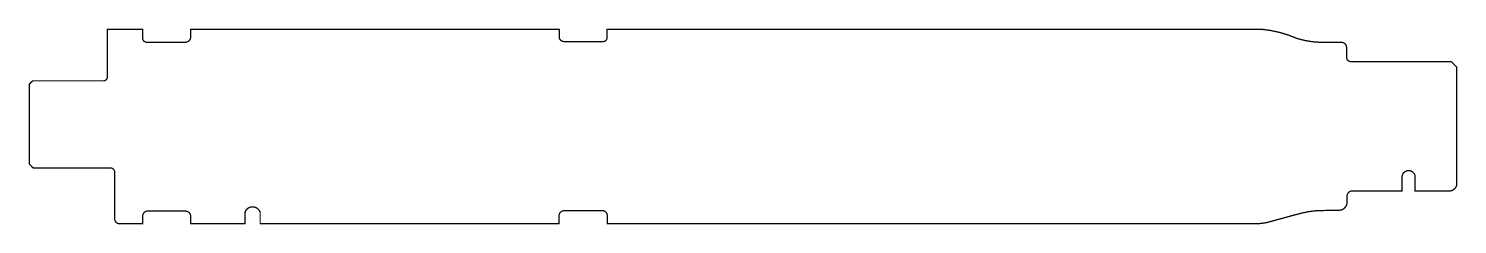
# Model space of a CAD drawing. Header units: millimetres. Extents: x 3.15 to 7.47, y 3.24 to 3.83.
import ezdxf

# ---------------------------------------------------------------- set-up
doc = ezdxf.new("R2010")
doc.units = ezdxf.units.MM
doc.header["$MEASUREMENT"] = 0
doc.layers.add('KeepOutLayer', color=6, linetype='Continuous')

msp = doc.modelspace()

# ---------------------------------------------------------------- linework, layer by layer
at = {"layer": 'KeepOutLayer', "const_width": 0.00394}
for points in [[(3.3879, 3.6885), (3.3879, 3.8322)], [(3.3879, 3.8322), (3.4948, 3.8322)], [(3.4948, 3.805), (3.4948, 3.8322)], [(3.6398, 3.8321), (3.6398, 3.8091)], [(3.6398, 3.8321), (4.7544, 3.8321)], [(4.7544, 3.8096), (4.7544, 3.8321)], [(4.899, 3.8064), (4.899, 3.8322)], [(4.899, 3.8322), (6.879, 3.8322)], [(6.9865, 3.8043), (6.9865, 3.8043)], [(3.5067, 3.7931), (3.6238, 3.7931)], [(4.7688, 3.7952), (4.8878, 3.7952)], [(7.0573, 3.7927), (7.1199, 3.7927)], [(7.136, 3.7765), (7.136, 3.747)], [(7.1484, 3.7346), (7.4526, 3.7346)], [(7.4526, 3.7346), (7.4691, 3.7181)], [(7.4691, 3.3613), (7.4691, 3.7181)], [(3.1516, 3.6662), (3.1618, 3.6764)], [(3.1618, 3.6764), (3.3758, 3.6764)], [(3.1516, 3.4253), (3.1516, 3.6662)], [(3.1516, 3.4253), (3.1633, 3.4135)], [(3.1633, 3.4135), (3.396, 3.4135)], [(3.4102, 3.3993), (3.4102, 3.2593)], [(7.3037, 3.3439), (7.3037, 3.3893)], [(7.3431, 3.3437), (7.3431, 3.3893)], [(7.1371, 3.3062), (7.1371, 3.3277)], [(7.1533, 3.3439), (7.3037, 3.3439)], [(7.3431, 3.3437), (7.4479, 3.3437)], [(3.5098, 3.283), (3.6233, 3.283)], [(4.7694, 3.2842), (4.8849, 3.2842)], [(7.046, 3.2843), (7.1092, 3.2854)], [(3.4247, 3.2447), (3.4948, 3.2447)], [(3.4948, 3.2447), (3.4948, 3.268)], [(3.6402, 3.2447), (3.6402, 3.2661)], [(3.6402, 3.2447), (3.804, 3.2447)], [(3.804, 3.2792), (3.804, 3.2447)], [(3.85, 3.2792), (3.85, 3.2447)], [(3.85, 3.2447), (4.7539, 3.2447)], [(4.7539, 3.2447), (4.7539, 3.2687)], [(4.8998, 3.2447), (4.8998, 3.2693)], [(4.8998, 3.2447), (6.8621, 3.2447)], [(6.9083, 3.252), (6.98, 3.2716)]]:
    msp.add_lwpolyline(points, dxfattribs=at)
at = {"layer": 'KeepOutLayer', "const_width": 0.00197}
for points in [[(3.3869, 3.8322, 1), (3.3889, 3.8322, 1)], [(3.3869, 3.8322, 1), (3.3889, 3.8322, 1)], [(3.4938, 3.8322, 1), (3.4958, 3.8322, 1)], [(3.4938, 3.8322, 1), (3.4958, 3.8322, 1)], [(3.4938, 3.805, 1), (3.4958, 3.805, 1)], [(3.4938, 3.805, 1), (3.4958, 3.805, 1)], [(3.6388, 3.8321, 1), (3.6408, 3.8321, 1)], [(3.6388, 3.8321, 1), (3.6408, 3.8321, 1)], [(3.6388, 3.8091, 1), (3.6408, 3.8091, 1)], [(3.6388, 3.8091, 1), (3.6408, 3.8091, 1)], [(4.7534, 3.8321, 1), (4.7554, 3.8321, 1)], [(4.7534, 3.8321, 1), (4.7554, 3.8321, 1)], [(4.7534, 3.8096, 1), (4.7554, 3.8096, 1)], [(4.7534, 3.8096, 1), (4.7554, 3.8096, 1)], [(4.898, 3.8322, 1), (4.8999, 3.8322, 1)], [(4.898, 3.8322, 1), (4.8999, 3.8322, 1)], [(4.898, 3.8064, 1), (4.8999, 3.8064, 1)], [(4.898, 3.8064, 1), (4.8999, 3.8064, 1)], [(6.878, 3.8322, 1), (6.8799, 3.8322, 1)], [(6.878, 3.8322, 1), (6.8799, 3.8322, 1)], [(6.9855, 3.8043, 1), (6.9874, 3.8043, 1)], [(6.9855, 3.8043, 1), (6.9874, 3.8043, 1)], [(6.9855, 3.8043, 1), (6.9874, 3.8043, 1)], [(6.9855, 3.8043, 1), (6.9874, 3.8043, 1)], [(3.5057, 3.7931, 1), (3.5077, 3.7931, 1)], [(3.5057, 3.7931, 1), (3.5077, 3.7931, 1)], [(3.6228, 3.7931, 1), (3.6248, 3.7931, 1)], [(3.6228, 3.7931, 1), (3.6248, 3.7931, 1)], [(4.7678, 3.7952, 1), (4.7698, 3.7952, 1)], [(4.7678, 3.7952, 1), (4.7698, 3.7952, 1)], [(4.8868, 3.7952, 1), (4.8888, 3.7952, 1)], [(4.8868, 3.7952, 1), (4.8888, 3.7952, 1)], [(7.0563, 3.7927, 1), (7.0583, 3.7927, 1)], [(7.0563, 3.7927, 1), (7.0583, 3.7927, 1)], [(7.1189, 3.7927, 1), (7.1208, 3.7927, 1)], [(7.1189, 3.7927, 1), (7.1208, 3.7927, 1)], [(7.1351, 3.7765, 1), (7.137, 3.7765, 1)], [(7.1351, 3.7765, 1), (7.137, 3.7765, 1)], [(7.1351, 3.747, 1), (7.137, 3.747, 1)], [(7.1351, 3.747, 1), (7.137, 3.747, 1)], [(7.1474, 3.7346, 1), (7.1494, 3.7346, 1)], [(7.1474, 3.7346, 1), (7.1494, 3.7346, 1)], [(7.4516, 3.7346, 1), (7.4536, 3.7346, 1)], [(7.4516, 3.7346, 1), (7.4536, 3.7346, 1)], [(7.4681, 3.7181, 1), (7.4701, 3.7181, 1)], [(7.4681, 3.7181, 1), (7.4701, 3.7181, 1)], [(3.1608, 3.6764, 1), (3.1628, 3.6764, 1)], [(3.1608, 3.6764, 1), (3.1628, 3.6764, 1)], [(3.3749, 3.6764, 1), (3.3768, 3.6764, 1)], [(3.3749, 3.6764, 1), (3.3768, 3.6764, 1)], [(3.3869, 3.6885, 1), (3.3889, 3.6885, 1)], [(3.3869, 3.6885, 1), (3.3889, 3.6885, 1)], [(3.1506, 3.6662, 1), (3.1525, 3.6662, 1)], [(3.1506, 3.6662, 1), (3.1525, 3.6662, 1)], [(3.1506, 3.4253, 1), (3.1525, 3.4253, 1)], [(3.1506, 3.4253, 1), (3.1525, 3.4253, 1)], [(3.1624, 3.4135, 1), (3.1643, 3.4135, 1)], [(3.1624, 3.4135, 1), (3.1643, 3.4135, 1)], [(3.395, 3.4135, 1), (3.397, 3.4135, 1)], [(3.395, 3.4135, 1), (3.397, 3.4135, 1)], [(3.4092, 3.3993, 1), (3.4112, 3.3993, 1)], [(3.4092, 3.3993, 1), (3.4112, 3.3993, 1)], [(7.3028, 3.3893, 1), (7.3047, 3.3893, 1)], [(7.3028, 3.3893, 1), (7.3047, 3.3893, 1)], [(7.3421, 3.3893, 1), (7.3441, 3.3893, 1)], [(7.3421, 3.3893, 1), (7.3441, 3.3893, 1)], [(7.1361, 3.3277, 1), (7.1381, 3.3277, 1)], [(7.1361, 3.3277, 1), (7.1381, 3.3277, 1)], [(7.1523, 3.3439, 1), (7.1543, 3.3439, 1)], [(7.1523, 3.3439, 1), (7.1543, 3.3439, 1)], [(7.3028, 3.3439, 1), (7.3047, 3.3439, 1)], [(7.3028, 3.3439, 1), (7.3047, 3.3439, 1)], [(7.3421, 3.3437, 1), (7.3441, 3.3437, 1)], [(7.3421, 3.3437, 1), (7.3441, 3.3437, 1)], [(7.4469, 3.3437, 1), (7.4489, 3.3437, 1)], [(7.4469, 3.3437, 1), (7.4489, 3.3437, 1)], [(7.4681, 3.3613, 1), (7.4701, 3.3613, 1)], [(7.4681, 3.3613, 1), (7.4701, 3.3613, 1)], [(3.5088, 3.283, 1), (3.5108, 3.283, 1)], [(3.5088, 3.283, 1), (3.5108, 3.283, 1)], [(3.6223, 3.283, 1), (3.6243, 3.283, 1)], [(3.6223, 3.283, 1), (3.6243, 3.283, 1)], [(4.7684, 3.2842, 1), (4.7704, 3.2842, 1)], [(4.7684, 3.2842, 1), (4.7704, 3.2842, 1)], [(4.8839, 3.2842, 1), (4.8859, 3.2842, 1)], [(4.8839, 3.2842, 1), (4.8859, 3.2842, 1)], [(7.0451, 3.2843, 1), (7.047, 3.2843, 1)], [(7.0451, 3.2843, 1), (7.047, 3.2843, 1)], [(7.1082, 3.2854, 1), (7.1101, 3.2854, 1)], [(7.1082, 3.2854, 1), (7.1101, 3.2854, 1)], [(7.1361, 3.3062, 1), (7.1381, 3.3062, 1)], [(7.1361, 3.3062, 1), (7.1381, 3.3062, 1)], [(3.4092, 3.2593, 1), (3.4112, 3.2593, 1)], [(3.4092, 3.2593, 1), (3.4112, 3.2593, 1)], [(3.4237, 3.2447, 1), (3.4257, 3.2447, 1)], [(3.4237, 3.2447, 1), (3.4257, 3.2447, 1)], [(3.4938, 3.268, 1), (3.4958, 3.268, 1)], [(3.4938, 3.268, 1), (3.4958, 3.268, 1)], [(3.4938, 3.2447, 1), (3.4958, 3.2447, 1)], [(3.4938, 3.2447, 1), (3.4958, 3.2447, 1)], [(3.6392, 3.2661, 1), (3.6412, 3.2661, 1)], [(3.6392, 3.2661, 1), (3.6412, 3.2661, 1)], [(3.6392, 3.2447, 1), (3.6412, 3.2447, 1)], [(3.6392, 3.2447, 1), (3.6412, 3.2447, 1)], [(3.803, 3.2792, 1), (3.8049, 3.2792, 1)], [(3.803, 3.2792, 1), (3.8049, 3.2792, 1)], [(3.803, 3.2447, 1), (3.8049, 3.2447, 1)], [(3.803, 3.2447, 1), (3.8049, 3.2447, 1)], [(3.849, 3.2792, 1), (3.851, 3.2792, 1)], [(3.849, 3.2792, 1), (3.851, 3.2792, 1)], [(3.849, 3.2447, 1), (3.851, 3.2447, 1)], [(3.849, 3.2447, 1), (3.851, 3.2447, 1)], [(4.7529, 3.2687, 1), (4.7548, 3.2687, 1)], [(4.7529, 3.2687, 1), (4.7548, 3.2687, 1)], [(4.7529, 3.2447, 1), (4.7548, 3.2447, 1)], [(4.7529, 3.2447, 1), (4.7548, 3.2447, 1)], [(4.8988, 3.2693, 1), (4.9008, 3.2693, 1)], [(4.8988, 3.2693, 1), (4.9008, 3.2693, 1)], [(4.8988, 3.2447, 1), (4.9008, 3.2447, 1)], [(4.8988, 3.2447, 1), (4.9008, 3.2447, 1)], [(6.8611, 3.2447, 1), (6.8631, 3.2447, 1)], [(6.8611, 3.2447, 1), (6.8631, 3.2447, 1)], [(6.9073, 3.252, 1), (6.9093, 3.252, 1)], [(6.9073, 3.252, 1), (6.9093, 3.252, 1)], [(6.979, 3.2716, 1), (6.981, 3.2716, 1)], [(6.979, 3.2716, 1), (6.981, 3.2716, 1)]]:
    msp.add_lwpolyline(points, format="xyb", close=True, dxfattribs=at)
at = {"layer": 'KeepOutLayer', "const_width": 0.00394}
for points in [[(3.5067, 3.7931, -0.414214), (3.4948, 3.805)], [(3.6398, 3.8091, -0.414214), (3.6238, 3.7931)], [(4.7688, 3.7952, -0.414214), (4.7544, 3.8096)], [(4.899, 3.8064, -0.414214), (4.8878, 3.7952)], [(6.879, 3.8322, -0.080019), (6.9865, 3.8043)], [(7.0573, 3.7927, -0.067735), (6.9865, 3.8043)], [(7.1199, 3.7927, -0.414214), (7.136, 3.7765)], [(7.1484, 3.7346, -0.414214), (7.136, 3.747)], [(3.3879, 3.6885, -0.414214), (3.3758, 3.6764)], [(3.396, 3.4135, -0.414214), (3.4102, 3.3993)], [(7.3037, 3.3893, -0.804021), (7.3431, 3.3893)], [(7.1371, 3.3277, -0.414214), (7.1533, 3.3439)], [(7.4691, 3.3613, -0.30764), (7.4479, 3.3437)], [(3.4948, 3.268, -0.414214), (3.5098, 3.283)], [(3.6233, 3.283, -0.414214), (3.6402, 3.2661)], [(3.804, 3.2792, -0.719897), (3.85, 3.2792)], [(4.7539, 3.2687, -0.413192), (4.7694, 3.2842)], [(4.8849, 3.2842, -0.414214), (4.8998, 3.2693)], [(6.98, 3.2716, -0.049783), (7.046, 3.2843)], [(7.1371, 3.3062, -0.404534), (7.1092, 3.2854)], [(3.4247, 3.2447, -0.414214), (3.4102, 3.2593)], [(6.9083, 3.252, -0.073435), (6.8621, 3.2447)]]:
    msp.add_lwpolyline(points, format="xyb", dxfattribs=at)

doc.saveas('drawing.dxf')
